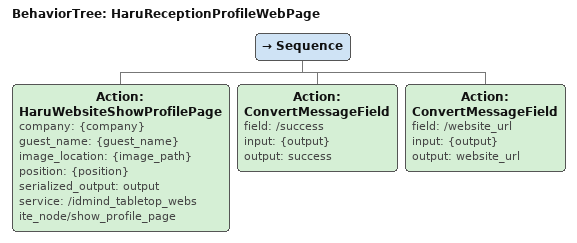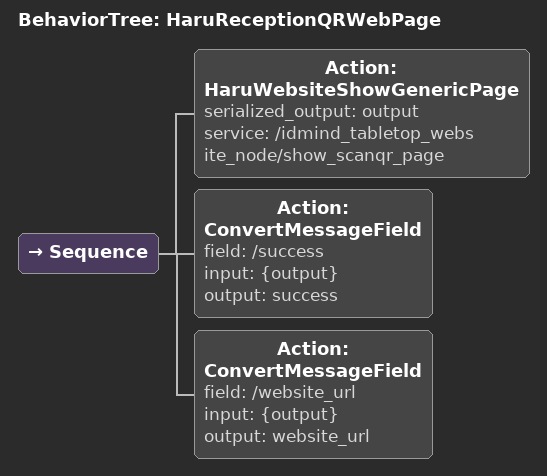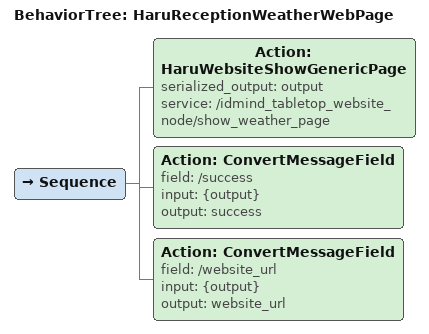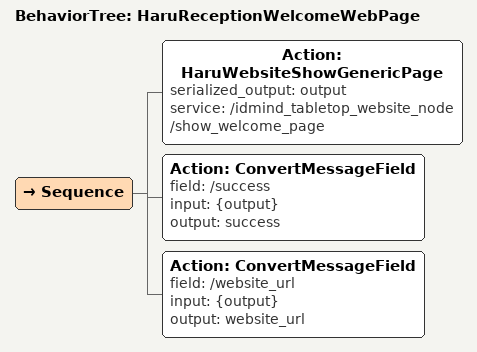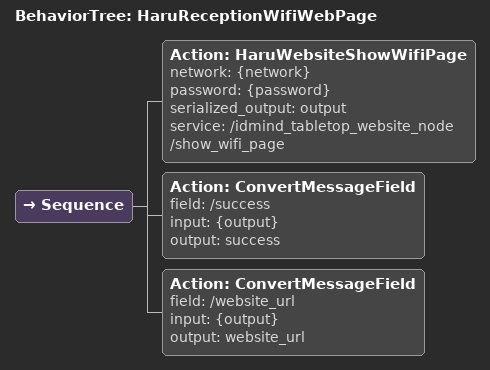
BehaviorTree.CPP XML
<BehaviorTree ID="HaruReceptionProfileWebPage">
    <Sequence>
        <Action ID="HaruWebsiteShowProfilePage" company="{company}" guest_name="{guest_name}" image_location="{image_path}" position="{position}" serialized_output="output" service="/idmind_tabletop_website_node/show_profile_page"/>
        <Action ID="ConvertMessageField" field="/success" input="{output}" output="success"/>
        <Action ID="ConvertMessageField" field="/website_url" input="{output}" output="website_url"/>
    </Sequence>
</BehaviorTree>

<BehaviorTree ID="HaruReceptionQRWebPage">
    <Sequence>
        <Action ID="HaruWebsiteShowGenericPage" serialized_output="output" service="/idmind_tabletop_website_node/show_scanqr_page"/>
        <Action ID="ConvertMessageField" field="/success" input="{output}" output="success"/>
        <Action ID="ConvertMessageField" field="/website_url" input="{output}" output="website_url"/>
    </Sequence>
</BehaviorTree>

<BehaviorTree ID="HaruReceptionWeatherWebPage">
    <Sequence>
        <Action ID="HaruWebsiteShowGenericPage" serialized_output="output" service="/idmind_tabletop_website_node/show_weather_page"/>
        <Action ID="ConvertMessageField" field="/success" input="{output}" output="success"/>
        <Action ID="ConvertMessageField" field="/website_url" input="{output}" output="website_url"/>
    </Sequence>
</BehaviorTree>

<BehaviorTree ID="HaruReceptionWelcomeWebPage">
    <Sequence>
        <Action ID="HaruWebsiteShowGenericPage" serialized_output="output" service="/idmind_tabletop_website_node/show_welcome_page"/>
        <Action ID="ConvertMessageField" field="/success" input="{output}" output="success"/>
        <Action ID="ConvertMessageField" field="/website_url" input="{output}" output="website_url"/>
    </Sequence>
</BehaviorTree>

<BehaviorTree ID="HaruReceptionWifiWebPage">
    <Sequence>
        <Action ID="HaruWebsiteShowWifiPage" network="{network}" password="{password}" serialized_output="output" service="/idmind_tabletop_website_node/show_wifi_page"/>
        <Action ID="ConvertMessageField" field="/success" input="{output}" output="success"/>
        <Action ID="ConvertMessageField" field="/website_url" input="{output}" output="website_url"/>
    </Sequence>
</BehaviorTree>
